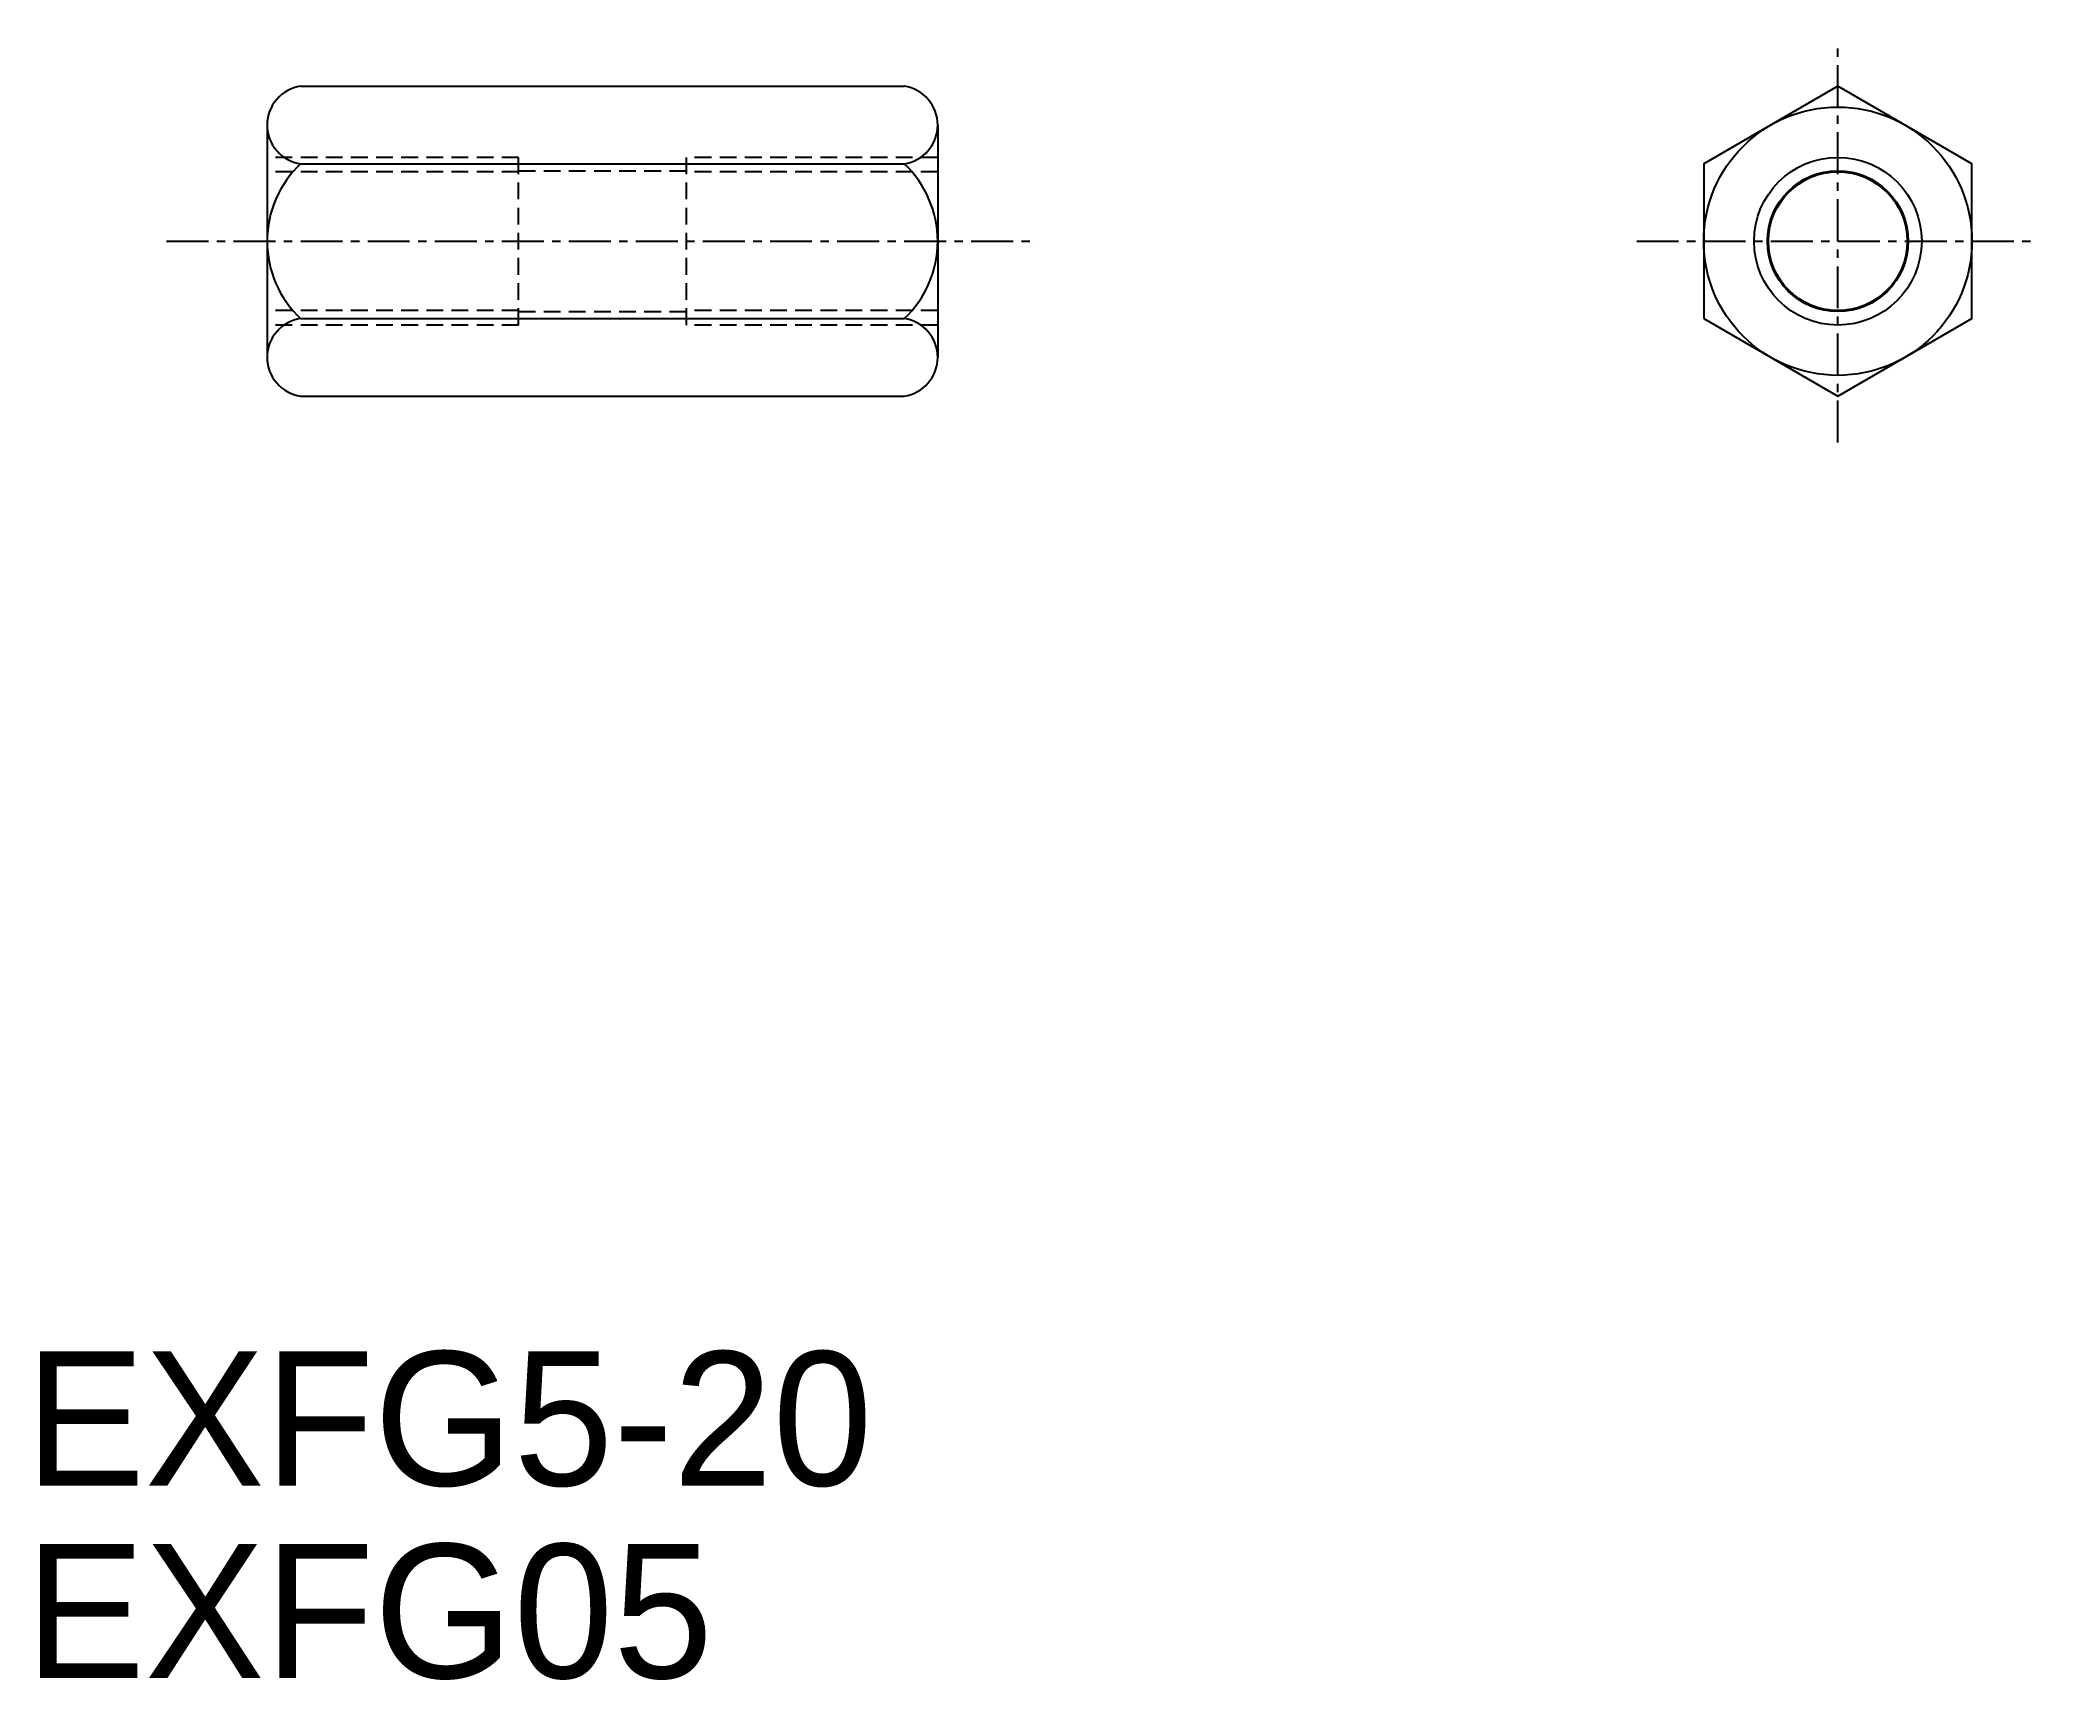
# Model space of a CAD drawing. Extents: x 119.3 to 179, y 195.9 to 244.8.
import ezdxf

# ---------------------------------------------------------------- set-up
doc = ezdxf.new("R2010")
doc.units = 0
doc.linetypes.add('CENTER', pattern=[2, 1.25, -0.25, 0.25, -0.25])
doc.linetypes.add('DASHED', pattern=[0.75, 0.5, -0.25])
doc.layers.get('0').update_dxf_attribs({"linetype": 'CONTINUOUS'})
doc.layers.add('CENTER', color=1, linetype='CENTER')

msp = doc.modelspace()

# ---------------------------------------------------------------- linework, layer by layer
at = {"color": 7, "linetype": 'CONTINUOUS'}
for p, q in [((127.122, 243.457), (145.122, 243.457)), ((126.122, 242.302), (126.122, 235.374)), ((146.122, 242.302), (146.122, 235.374)), ((127.122, 241.148), (145.122, 241.148)), ((127.122, 236.529), (145.122, 236.529)), ((127.122, 234.219), (145.122, 234.219))]:
    msp.add_line(p, q, dxfattribs=at)
at = {"color": 3, "linetype": 'DASHED'}
for p, q in [((133.622, 241.338), (126.122, 241.338)), ((133.622, 240.907), (126.122, 240.907)), ((133.622, 236.338), (133.622, 241.338)), ((133.622, 240.938), (138.622, 240.938)), ((146.122, 241.338), (138.622, 241.338)), ((138.622, 241.338), (138.622, 236.338)), ((146.122, 240.907), (138.622, 240.907)), ((133.622, 236.767), (126.122, 236.767)), ((133.622, 236.738), (138.622, 236.738)), ((146.122, 236.767), (138.622, 236.767)), ((133.622, 236.338), (126.122, 236.338)), ((146.122, 236.338), (138.622, 236.338))]:
    msp.add_line(p, q, dxfattribs=at)
at = {"color": 7, "linetype": 'CONTINUOUS'}
msp.add_lwpolyline([(168.972, 236.529), (172.972, 234.219), (176.972, 236.529), (176.972, 241.148), (172.972, 243.457), (168.972, 241.148)], close=True, dxfattribs=at)
for radius in [4, 2.5, 2.1]:
    msp.add_circle((172.972, 238.838), radius, dxfattribs=at)
at = {"color": 3, "linetype": 'CONTINUOUS'}
msp.add_circle((172.972, 238.838), 2.069, dxfattribs=at)
at = {"color": 7, "linetype": 'CONTINUOUS'}
for centre, radius, start, end in [((127.288, 242.302), 1.167, 98.21321, 261.78679), ((144.955, 242.302), 1.167, 278.21321, 81.78679), ((129.288, 238.838), 3.167, 133.17355, 226.82645), ((127.122, 241.148), 2.898e-13, 259.28417, 275.71059), ((142.955, 238.838), 3.167, 313.17355, 46.82645), ((127.288, 235.374), 1.167, 98.21321, 261.78679), ((144.955, 235.374), 1.167, 278.21321, 81.78679)]:
    msp.add_arc(centre, radius, start, end, dxfattribs=at)
at = {"layer": 'CENTER', "color": 1, "linetype": 'CENTER'}
for p, q in [((172.972, 232.838), (172.972, 244.838)), ((123.122, 238.838), (149.122, 238.838)), ((166.972, 238.838), (178.972, 238.838))]:
    msp.add_line(p, q, dxfattribs=at)

# ---------------------------------------------------------------- texts
at = {"color": 7, "linetype": 'CONTINUOUS'}
for s, p in [('EXFG5-20', (118.907, 201.731)), ('EXFG05', (118.907, 195.99))]:
    msp.add_text(s, height=4, dxfattribs=at).set_placement(p)

doc.saveas('drawing.dxf')
